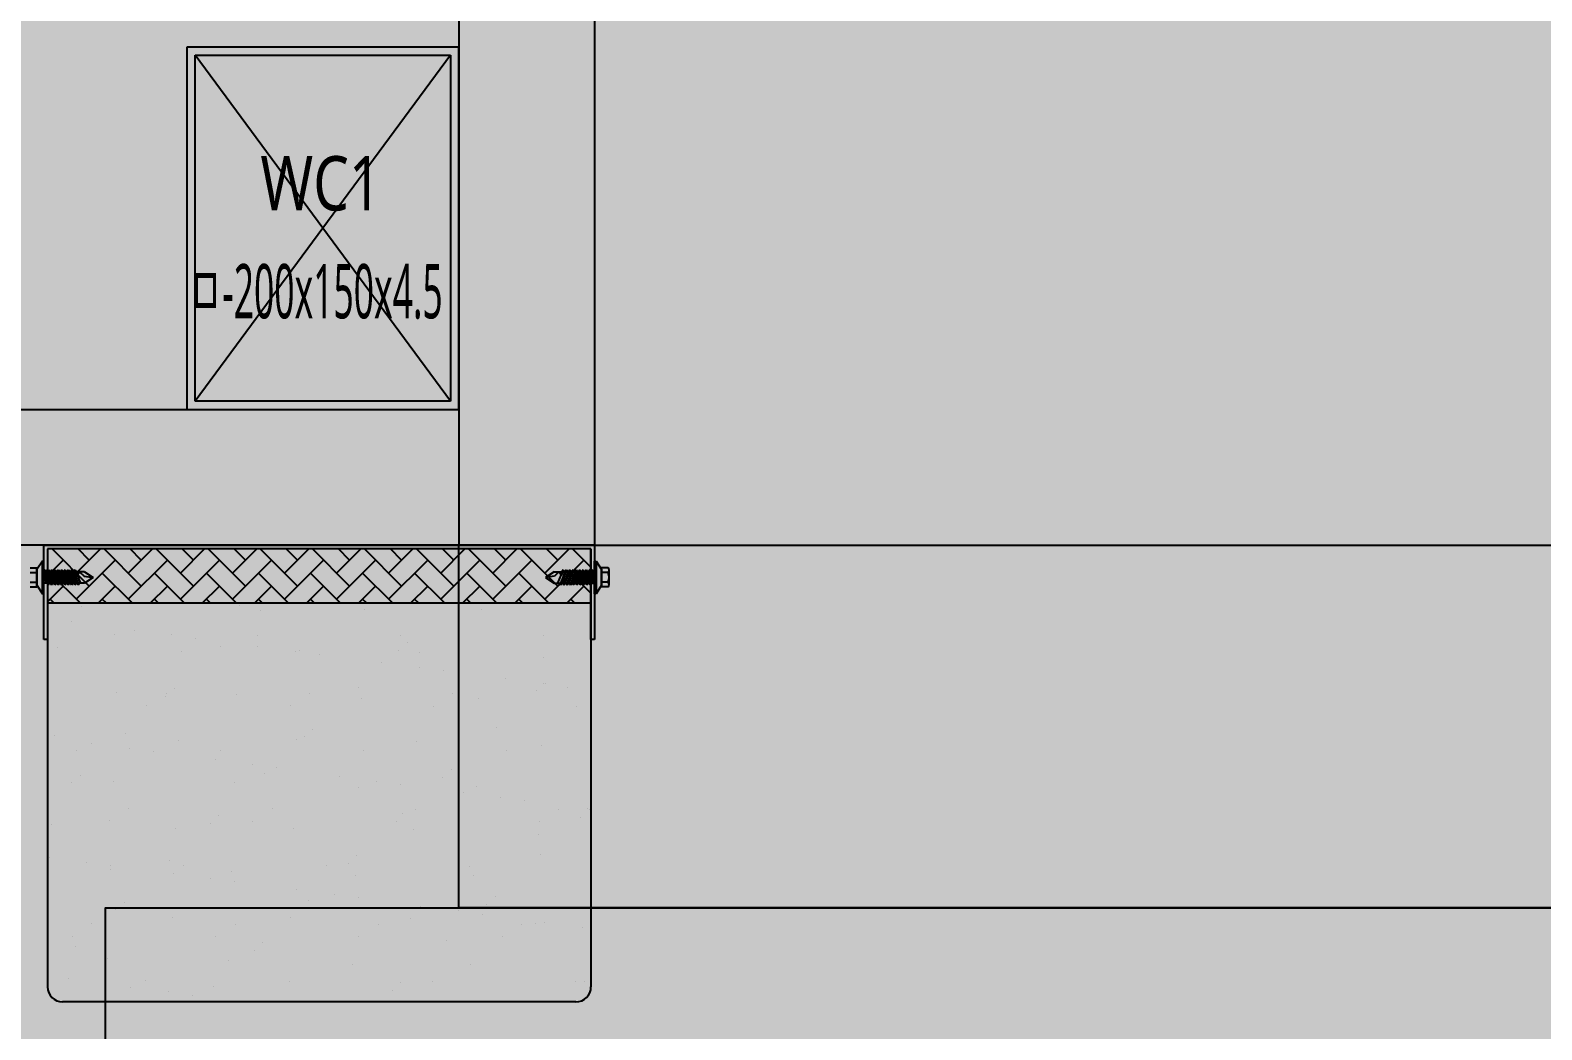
# Model space of a CAD drawing. Header units: millimetres. Extents: x -27408 to 60590, y 623 to 42257.
# Drawn here: x 59184.2 to 59200.52, y 17682.84 to 17693.63 of the extents above; entities that cross this region are included whole.
import ezdxf
from ezdxf.enums import TextEntityAlignment as Align

# ---------------------------------------------------------------- set-up
doc = ezdxf.new("R2010")
doc.units = ezdxf.units.MM
doc.header["$LTSCALE"] = 100
doc.header["$MEASUREMENT"] = 0
doc.header["$PDSIZE"] = -10
doc.layers.get('0').update_dxf_attribs({"linetype": 'CONTINUOUS'})
doc.layers.get('Defpoints').update_dxf_attribs({"color": 171, "linetype": 'CONTINUOUS'})
for name, color, linetype in [('254', 254, 'CONTINUOUS'), ('ELE7 (0.07)', 8, 'CONTINUOUS'), ('ELE9', 9, 'CONTINUOUS'), ('FIN(패널-T75 글라스울)', 6, 'CONTINUOUS'), ('h COLUMN', 252, 'CONTINUOUS'), ('OVERHEAD DOOR - ELE', 9, 'CONTINUOUS'), ('OVERHEAD DOOR - ETC', 252, 'CONTINUOUS'), ('WC', 2, 'CONTINUOUS'), ('주차-확장', 251, 'CONTINUOUS')]:
    doc.layers.add(name, color=color, linetype=linetype)
doc.styles.add('TE', font='malgun_0.ttf')

# ---------------------------------------------------------------- blocks, each defined once
blk = doc.blocks.new('*U241')
at = {"color": 0, "linetype": 'ByBlock'}
for p, q in [((100, 75), (-100, 75)), ((-100, 75), (-100, -75)), ((-95.5, 70.5), (95.5, 70.5)), ((-95.5, -70.5), (-95.5, 70.5)), ((95.5, 70.5), (95.5, -70.5)), ((100, -75), (100, 75)), ((-100, -75), (100, -75)), ((95.5, -70.5), (-95.5, -70.5))]:
    blk.add_line(p, q, dxfattribs=at)
at = {"layer": 'Defpoints'}
blk.add_point((0, 0), dxfattribs=at)
blk = doc.blocks.new('WC1')
at = {"layer": 'h COLUMN', "ltscale": 0.1}
for p, q in [((70.5, -95.5), (-70.5, 95.5)), ((70.5, 95.5), (-70.5, -95.5))]:
    blk.add_line(p, q, dxfattribs=at)
at = {"layer": 'h COLUMN', "ltscale": 0.1, "rotation": 90}
blk.add_blockref('*U241', (0, 0), dxfattribs=at)
at = {"layer": 'Defpoints', "style": 'TE'}
for s, width, p in [('WC1', 0.8, (-34.44, 24.8)), ('ㅁ-200x150x4.5', 0.5, (-74.29, -34.76))]:
    blk.add_text(s, height=30, dxfattribs=dict(at, width=width)).set_placement(p, align=Align.MIDDLE_LEFT)
blk = doc.blocks.new('지하2층 WC1 2 배치')
at = {"layer": 'WC'}
blk.add_blockref('WC1', (185900, -77700), dxfattribs=at)
blk = doc.blocks.new('A$C2563bbe5')
at = {"layer": 'ELE7 (0.07)', "ltscale": 0.002}
blk.add_line((4275, 252), (6725, 252), dxfattribs=at)
at = {"layer": 'FIN(패널-T75 글라스울)'}
for p, q in [((4275, 727), (4275, 252)), ((3325, 327), (4275, 327))]:
    blk.add_line(p, q, dxfattribs=at)
blk.add_lwpolyline([(4350, 727), (4350, 252), (3250, 252), (3250, 727)], dxfattribs=at)
at = {"layer": 'OVERHEAD DOOR - ELE', "ltscale": 0.002}
for p, q in [((4275, 52), (4275, 252)), ((6725, 52), (4275, 52))]:
    blk.add_line(p, q, dxfattribs=at)
at = {"layer": 'OVERHEAD DOOR - ETC', "ltscale": 0.002}
for p, q in [((4046, 200), (4046, 252)), ((4046, 252), (4350, 252)), ((4350, 252), (4350, 200)), ((4348, 250), (4048, 250)), ((4048, 250), (4048, 200)), ((4048, 249.49), (4048.51, 250)), ((4048, 235.12), (4056.69, 243.81)), ((4071.06, 229.44), (4050.5, 250)), ((4063.87, 236.63), (4077.25, 250)), ((4063.87, 222.26), (4085.43, 243.81)), ((4071.06, 243.81), (4064.87, 250)), ((4099.79, 229.44), (4079.24, 250)), ((4092.61, 236.63), (4105.98, 250)), ((4092.61, 222.26), (4114.16, 243.81)), ((4099.79, 243.81), (4093.61, 250)), ((4128.53, 229.44), (4107.98, 250)), ((4121.35, 236.63), (4134.72, 250)), ((4121.35, 222.26), (4142.9, 243.81)), ((4128.53, 243.81), (4122.34, 250)), ((4157.27, 229.44), (4136.71, 250)), ((4150.08, 236.63), (4163.46, 250)), ((4150.08, 222.26), (4171.64, 243.81)), ((4157.27, 243.81), (4151.08, 250)), ((4186.01, 229.44), (4165.45, 250)), ((4178.82, 236.63), (4192.19, 250)), ((4178.82, 222.26), (4200.37, 243.81)), ((4186.01, 243.81), (4179.82, 250)), ((4214.74, 229.44), (4194.19, 250)), ((4207.56, 236.63), (4220.93, 250)), ((4207.56, 222.26), (4229.11, 243.81)), ((4214.74, 243.81), (4208.55, 250)), ((4243.48, 229.44), (4222.92, 250)), ((4236.29, 236.63), (4249.67, 250)), ((4236.29, 222.26), (4257.85, 243.81)), ((4243.48, 243.81), (4237.29, 250)), ((4272.22, 229.44), (4251.66, 250)), ((4265.03, 236.63), (4278.4, 250)), ((4265.03, 222.26), (4286.58, 243.81)), ((4272.22, 243.81), (4266.03, 250)), ((4300.95, 229.44), (4280.4, 250)), ((4293.77, 236.63), (4307.14, 250)), ((4293.77, 222.26), (4315.32, 243.81)), ((4300.95, 243.81), (4294.76, 250)), ((4329.69, 229.44), (4309.13, 250)), ((4322.51, 236.63), (4335.88, 250)), ((4322.51, 222.26), (4344.06, 243.81)), ((4329.69, 243.81), (4323.5, 250)), ((4348, 239.87), (4337.87, 250)), ((4348, 200), (4348, 250)), ((4066.13, 220), (4049.51, 236.63)), ((4094.87, 220), (4078.24, 236.63)), ((4123.61, 220), (4106.98, 236.63)), ((4152.34, 220), (4135.72, 236.63)), ((4181.08, 220), (4164.45, 236.63)), ((4209.82, 220), (4193.19, 236.63)), ((4238.55, 220), (4221.93, 236.63)), ((4267.29, 220), (4250.66, 236.63)), ((4296.03, 220), (4279.4, 236.63)), ((4324.76, 220), (4308.14, 236.63)), ((4348, 225.5), (4336.87, 236.63)), ((4048, 220.75), (4056.69, 229.44)), ((4075.98, 220), (4085.43, 229.44)), ((4104.72, 220), (4114.16, 229.44)), ((4133.46, 220), (4142.9, 229.44)), ((4162.19, 220), (4171.64, 229.44)), ((4190.93, 220), (4200.37, 229.44)), ((4219.67, 220), (4229.11, 229.44)), ((4248.4, 220), (4257.85, 229.44)), ((4277.14, 220), (4286.58, 229.44)), ((4305.88, 220), (4315.32, 229.44)), ((4334.61, 220), (4344.06, 229.44)), ((4051.77, 220), (4049.51, 222.26)), ((4067.02, 218.29), (4067.02, 218.29)), ((4080.5, 220), (4078.24, 222.26)), ((4087.7, 219.65), (4087.7, 219.65)), ((4109.24, 220), (4106.98, 222.26)), ((4137.98, 220), (4135.72, 222.26)), ((4154.19, 218.8), (4154.19, 218.8)), ((4166.71, 220), (4164.45, 222.26)), ((4195.45, 220), (4193.19, 222.26)), ((4224.19, 220), (4221.93, 222.26)), ((4252.92, 220), (4250.66, 222.26)), ((4281.66, 220), (4279.4, 222.26)), ((4310.4, 220), (4308.14, 222.26)), ((4339.13, 220), (4336.87, 222.26)), ((4048.09, 211.54), (4048.09, 211.54)), ((4061.32, 209.8), (4061.32, 209.8)), ((4165.47, 216.25), (4165.47, 216.25)), ((4222.79, 216.33), (4222.79, 216.33)), ((4287.77, 216.64), (4287.77, 216.64)), ((4084.73, 202.52), (4084.73, 202.52)), ((4095.82, 205.25), (4095.82, 205.25)), ((4116.47, 202.53), (4116.47, 202.53)), ((4129.69, 200.79), (4129.69, 200.79)), ((4163.83, 202.37), (4163.83, 202.37)), ((4242.93, 202.23), (4242.93, 202.23)), ((4322.02, 202.09), (4322.02, 202.09)), ((4048, 200), (4046, 200)), ((4053.36, 195.83), (4053.36, 195.83)), ((4121.96, 193.36), (4121.96, 193.36)), ((4143.37, 196), (4143.37, 196)), ((4164.19, 196.25), (4164.19, 196.25)), ((4184.84, 193.53), (4184.84, 193.53)), ((4186.94, 193.67), (4186.94, 193.67)), ((4241.83, 193.95), (4241.83, 193.95)), ((4246.51, 198.24), (4246.51, 198.24)), ((4253.42, 192.82), (4253.42, 192.82)), ((4350, 200), (4348, 200)), ((4198.06, 191.79), (4198.06, 191.79)), ((4232.56, 187.25), (4232.56, 187.25)), ((4253.21, 184.53), (4253.21, 184.53)), ((4322.03, 190.35), (4322.03, 190.35)), ((4266.43, 182.79), (4266.43, 182.79)), ((4300.93, 178.25), (4300.93, 178.25)), ((4321.58, 175.53), (4321.58, 175.53)), ((4322.86, 175.95), (4322.86, 175.95)), ((4086.1, 170.7), (4086.1, 170.7)), ((4113.41, 168.54), (4113.41, 168.54)), ((4113.48, 170.3), (4113.48, 170.3)), ((4118.09, 172.83), (4118.09, 172.83)), ((4152.59, 169.86), (4152.59, 169.86)), ((4192.58, 170.16), (4192.58, 170.16)), ((4219.73, 173.71), (4219.73, 173.71)), ((4221.19, 167.39), (4221.19, 167.39)), ((4271.68, 170.01), (4271.68, 170.01)), ((4286.17, 167.7), (4286.17, 167.7)), ((4318.18, 171.66), (4318.18, 171.66)), ((4334.8, 173.79), (4334.8, 173.79)), ((4102.77, 163.48), (4102.77, 163.48)), ((4181.87, 163.33), (4181.87, 163.33)), ((4260.97, 163.19), (4260.97, 163.19)), ((4340.07, 163.05), (4340.07, 163.05)), ((4194.45, 150.54), (4194.45, 150.54)), ((4296.08, 151.41), (4296.08, 151.41)), ((4051.76, 146.89), (4051.76, 146.89)), ((4072.4, 142.57), (4072.4, 142.57)), ((4091.31, 148.29), (4091.31, 148.29)), ((4120.36, 144.42), (4120.36, 144.42)), ((4185.34, 144.73), (4185.34, 144.73)), ((4189.77, 146.25), (4189.77, 146.25)), ((4251.82, 143.88), (4251.82, 143.88)), ((4064.21, 138.91), (4064.21, 138.91)), ((4093.05, 139.85), (4093.05, 139.85)), ((4106.27, 138.11), (4106.27, 138.11)), ((4140.77, 133.57), (4140.77, 133.57)), ((4143.31, 138.77), (4143.31, 138.77)), ((4222.41, 138.63), (4222.41, 138.63)), ((4301.51, 138.48), (4301.51, 138.48)), ((4320.43, 141.41), (4320.43, 141.41)), ((4161.42, 130.85), (4161.42, 130.85)), ((4167.67, 126), (4167.67, 126)), ((4174.64, 129.11), (4174.64, 129.11)), ((4270.8, 128.25), (4270.8, 128.25)), ((4061.35, 120.84), (4061.35, 120.84)), ((4066.03, 125.13), (4066.03, 125.13)), ((4084.5, 121.76), (4084.5, 121.76)), ((4150.99, 120.92), (4150.99, 120.92)), ((4209.14, 124.57), (4209.14, 124.57)), ((4219.59, 118.44), (4219.59, 118.44)), ((4229.79, 121.85), (4229.79, 121.85)), ((4243.01, 120.11), (4243.01, 120.11)), ((4266.12, 123.96), (4266.12, 123.96)), ((4284.57, 118.76), (4284.57, 118.76)), ((4277.51, 115.57), (4277.51, 115.57)), ((4298.16, 112.85), (4298.16, 112.85)), ((4311.38, 111.11), (4311.38, 111.11)), ((4092.97, 106.7), (4092.97, 106.7)), ((4142.39, 102.83), (4142.39, 102.83)), ((4172.07, 106.55), (4172.07, 106.55)), ((4244.02, 103.71), (4244.02, 103.71)), ((4251.17, 106.41), (4251.17, 106.41)), ((4330.27, 106.27), (4330.27, 106.27)), ((4342.48, 101.66), (4342.48, 101.66)), ((4345.88, 106.57), (4345.88, 106.57)), ((4347.16, 105.95), (4347.16, 105.95)), ((4050.16, 97.95), (4050.16, 97.95)), ((4082.26, 99.87), (4082.26, 99.87)), ((4118.76, 95.48), (4118.76, 95.48)), ((4137.7, 98.54), (4137.7, 98.54)), ((4161.36, 99.73), (4161.36, 99.73)), ((4183.74, 95.79), (4183.74, 95.79)), ((4240.46, 99.59), (4240.46, 99.59)), ((4250.22, 94.94), (4250.22, 94.94)), ((4318.83, 92.47), (4318.83, 92.47)), ((4319.56, 99.44), (4319.56, 99.44)), ((4048.98, 79.89), (4048.98, 79.89)), ((4069.63, 77.17), (4069.63, 77.17)), ((4082.85, 75.43), (4082.85, 75.43)), ((4115.61, 78.3), (4115.61, 78.3)), ((4122.8, 75.16), (4122.8, 75.16)), ((4214.06, 76.25), (4214.06, 76.25)), ((4218.74, 80.54), (4218.74, 80.54)), ((4320.38, 81.41), (4320.38, 81.41)), ((4082.9, 72.82), (4082.9, 72.82)), ((4117.35, 70.89), (4117.35, 70.89)), ((4138, 68.17), (4138, 68.17)), ((4149.39, 71.97), (4149.39, 71.97)), ((4201.9, 75.02), (4201.9, 75.02)), ((4217.99, 69.5), (4217.99, 69.5)), ((4281, 74.88), (4281, 74.88)), ((4282.97, 69.81), (4282.97, 69.81)), ((4151.22, 66.43), (4151.22, 66.43)), ((4185.72, 61.89), (4185.72, 61.89)), ((4206.37, 59.17), (4206.37, 59.17)), ((4085.64, 50.84), (4085.64, 50.84)), ((4090.33, 55.13), (4090.33, 55.13)), ((4191.96, 56), (4191.96, 56)), ((4219.59, 57.43), (4219.59, 57.43)), ((4254.09, 52.89), (4254.09, 52.89)), ((4274.74, 50.17), (4274.74, 50.17)), ((4290.42, 53.96), (4290.42, 53.96)), ((4295.1, 58.25), (4295.1, 58.25)), ((4048.56, 49.01), (4048.56, 49.01)), ((4072.46, 43.09), (4072.46, 43.09)), ((4117.16, 46.54), (4117.16, 46.54)), ((4151.56, 42.95), (4151.56, 42.95)), ((4182.14, 46.85), (4182.14, 46.85)), ((4230.66, 42.81), (4230.66, 42.81)), ((4248.62, 46), (4248.62, 46)), ((4287.96, 48.43), (4287.96, 48.43)), ((4309.75, 42.66), (4309.75, 42.66)), ((4317.23, 43.53), (4317.23, 43.53)), ((4322.46, 43.89), (4322.46, 43.89)), ((4061.75, 36.27), (4061.75, 36.27)), ((4140.84, 36.13), (4140.84, 36.13)), ((4219.94, 35.98), (4219.94, 35.98)), ((4268.32, 33.71), (4268.32, 33.71)), ((4299.04, 35.84), (4299.04, 35.84)), ((4343.11, 41.17), (4343.11, 41.17)), ((4063.55, 30.59), (4063.55, 30.59)), ((4162, 28.55), (4162, 28.55)), ((4166.68, 32.84), (4166.68, 32.84)), ((4081.3, 23.88), (4081.3, 23.88)), ((4147.79, 23.03), (4147.79, 23.03)), ((4216.39, 20.56), (4216.39, 20.56)), ((4281.37, 20.87), (4281.37, 20.87)), ((4347.86, 20.02), (4347.86, 20.02)), ((4059.43, 12.75), (4059.43, 12.75)), ((4102.28, 11.56), (4102.28, 11.56)), ((4181.38, 11.42), (4181.38, 11.42)), ((4243.04, 10.54), (4243.04, 10.54)), ((4260.48, 11.27), (4260.48, 11.27)), ((4339.58, 11.13), (4339.58, 11.13)), ((4344.67, 11.42), (4344.67, 11.42)), ((4093.93, 8.21), (4093.93, 8.21)), ((4114.58, 5.49), (4114.58, 5.49)), ((4127.8, 3.75), (4127.8, 3.75)), ((4139.9, 8.3), (4139.9, 8.3)), ((4238.36, 6.25), (4238.36, 6.25))]:
    blk.add_line(p, q, dxfattribs=at)
at = {"layer": 'OVERHEAD DOOR - ETC'}
for p, q in [((4045.2, 243.3), (4042.2, 238.6)), ((4045.2, 243.3), (4045.2, 225.3)), ((4046, 243.3), (4045.2, 243.3)), ((4045.2, 225.3), (4045.2, 243.3)), ((4046, 225.3), (4046, 243.3)), ((4048, 250), (4048, 8.33)), ((4348, 250), (4048, 250)), ((4048, 250), (4048, 220)), ((4348, 250), (4348, 8.33)), ((4348, 220), (4348, 250)), ((4350, 225.3), (4350, 243.3)), ((4350, 243.3), (4350.8, 243.3)), ((4350.8, 243.3), (4350.8, 225.3)), ((4350.8, 225.3), (4350.8, 243.3)), ((4350.8, 243.3), (4353.8, 238.6)), ((4038.5, 239.55), (4042.2, 239.55)), ((4038.5, 237.02), (4042.2, 237.02)), ((4042.2, 229.05), (4042.2, 239.55)), ((4042.2, 238.6), (4042.2, 230)), ((4046.81, 237.45), (4046, 237.45)), ((4046, 236.94), (4048.4, 231.15)), ((4048.4, 230.15), (4046, 236.06)), ((4047.59, 231.15), (4046, 235)), ((4046.81, 238.45), (4046.01, 237.45)), ((4046.41, 237.45), (4046.81, 238.45)), ((4050.23, 230.15), (4046.81, 238.45)), ((4050.23, 230.15), (4046.81, 238.45)), ((4046.81, 238.45), (4047.62, 237.45)), ((4046.81, 237.45), (4046.81, 238.45)), ((4049.43, 231.15), (4046.81, 237.45)), ((4048.65, 237.45), (4047.62, 237.45)), ((4047.62, 237.45), (4050.23, 231.15)), ((4048.65, 238.45), (4047.84, 237.45)), ((4048.24, 237.45), (4048.65, 238.45)), ((4052.06, 230.15), (4048.65, 238.45)), ((4052.06, 230.15), (4048.65, 238.45)), ((4048.65, 238.45), (4049.45, 237.45)), ((4048.65, 237.45), (4048.65, 238.45)), ((4051.26, 231.15), (4048.65, 237.45)), ((4050.48, 237.45), (4049.45, 237.45)), ((4049.45, 237.45), (4052.06, 231.15)), ((4050.48, 238.45), (4049.68, 237.45)), ((4050.08, 237.45), (4050.48, 238.45)), ((4053.9, 230.15), (4050.48, 238.45)), ((4053.9, 230.15), (4050.48, 238.45)), ((4050.48, 238.45), (4051.28, 237.45)), ((4050.48, 237.45), (4050.48, 238.45)), ((4053.09, 231.15), (4050.48, 237.45)), ((4052.31, 237.45), (4051.28, 237.45)), ((4051.28, 237.45), (4053.9, 231.15)), ((4052.31, 238.45), (4051.51, 237.45)), ((4051.91, 237.45), (4052.31, 238.45)), ((4055.73, 230.15), (4052.31, 238.45)), ((4055.73, 230.15), (4052.31, 238.45)), ((4052.31, 238.45), (4053.12, 237.45)), ((4052.31, 237.45), (4052.31, 238.45)), ((4054.93, 231.15), (4052.31, 237.45)), ((4054.15, 237.45), (4053.12, 237.45)), ((4053.12, 237.45), (4055.73, 231.15)), ((4054.15, 238.45), (4053.34, 237.45)), ((4053.74, 237.45), (4054.15, 238.45)), ((4057.56, 230.15), (4054.15, 238.45)), ((4057.56, 230.15), (4054.15, 238.45)), ((4054.15, 238.45), (4054.95, 237.45)), ((4054.15, 237.45), (4054.15, 238.45)), ((4056.76, 231.15), (4054.15, 237.45)), ((4055.98, 237.45), (4054.95, 237.45)), ((4054.95, 237.45), (4057.56, 231.15)), ((4055.98, 238.45), (4055.17, 237.45)), ((4055.58, 237.45), (4055.98, 238.45)), ((4059.4, 230.15), (4055.98, 238.45)), ((4059.4, 230.15), (4055.98, 238.45)), ((4055.98, 238.45), (4056.78, 237.45)), ((4055.98, 237.45), (4055.98, 238.45)), ((4058.59, 231.15), (4055.98, 237.45)), ((4057.81, 237.45), (4056.78, 237.45)), ((4056.78, 237.45), (4059.4, 231.15)), ((4057.81, 238.45), (4057.01, 237.45)), ((4057.41, 237.45), (4057.81, 238.45)), ((4061.23, 230.15), (4057.81, 238.45)), ((4061.23, 230.15), (4057.81, 238.45)), ((4057.81, 238.45), (4058.62, 237.45)), ((4057.81, 237.45), (4057.81, 238.45)), ((4060.43, 231.15), (4057.81, 237.45)), ((4059.65, 237.45), (4058.62, 237.45)), ((4058.62, 237.45), (4061.23, 231.15)), ((4059.65, 238.45), (4058.84, 237.45)), ((4059.24, 237.45), (4059.65, 238.45)), ((4063.06, 230.15), (4059.65, 238.45)), ((4063.06, 230.15), (4059.65, 238.45)), ((4059.65, 238.45), (4060.45, 237.45)), ((4059.65, 237.45), (4059.65, 238.45)), ((4062.26, 231.15), (4059.65, 237.45)), ((4061.48, 237.45), (4060.45, 237.45)), ((4060.45, 237.45), (4063.06, 231.15)), ((4061.48, 238.45), (4060.67, 237.45)), ((4061.08, 237.45), (4061.48, 238.45)), ((4064.9, 230.15), (4061.48, 238.45)), ((4064.9, 230.15), (4061.48, 238.45)), ((4061.48, 238.45), (4062.28, 237.45)), ((4061.48, 237.45), (4061.48, 238.45)), ((4064.09, 231.15), (4061.48, 237.45)), ((4063.31, 237.45), (4062.28, 237.45)), ((4062.28, 237.45), (4064.9, 231.15)), ((4063.31, 238.45), (4062.51, 237.45)), ((4062.91, 237.45), (4063.31, 238.45)), ((4064.55, 235.45), (4063.31, 238.45)), ((4064.55, 235.45), (4063.31, 238.45)), ((4063.31, 238.45), (4064.12, 237.45)), ((4063.31, 237.45), (4063.31, 238.45)), ((4063.75, 236.45), (4063.31, 237.45)), ((4064.55, 235.45), (4063.75, 236.45)), ((4068.37, 237.45), (4064.12, 237.45)), ((4064.12, 237.45), (4064.55, 236.45)), ((4064.52, 235.44), (4065.69, 237.45)), ((4066.33, 231.15), (4064.52, 235.44)), ((4064.55, 236.45), (4064.55, 235.45)), ((4065.69, 237.45), (4068.19, 235.04)), ((4068.19, 235.04), (4073.17, 234.3)), ((4068.37, 237.45), (4073.17, 234.3)), ((4073.17, 234.3), (4068.37, 231.15)), ((4327.63, 237.45), (4322.83, 234.3)), ((4327.8, 235.04), (4322.83, 234.3)), ((4322.83, 234.3), (4327.63, 231.15)), ((4327.63, 237.45), (4331.88, 237.45)), ((4330.3, 237.45), (4327.8, 235.04)), ((4329.67, 231.15), (4331.48, 235.44)), ((4331.48, 235.44), (4330.3, 237.45)), ((4331.1, 230.15), (4334.52, 238.45)), ((4331.1, 230.15), (4334.52, 238.45)), ((4333.72, 237.45), (4331.1, 231.15)), ((4331.45, 235.45), (4332.69, 238.45)), ((4331.45, 235.45), (4332.69, 238.45)), ((4331.88, 237.45), (4331.45, 236.45)), ((4331.45, 236.45), (4331.45, 235.45)), ((4331.45, 235.45), (4332.25, 236.45)), ((4332.69, 238.45), (4331.88, 237.45)), ((4331.91, 231.15), (4334.52, 237.45)), ((4332.25, 236.45), (4332.69, 237.45)), ((4332.69, 237.45), (4332.69, 238.45)), ((4333.09, 237.45), (4332.69, 238.45)), ((4332.69, 238.45), (4333.49, 237.45)), ((4332.69, 237.45), (4333.72, 237.45)), ((4332.93, 230.15), (4336.35, 238.45)), ((4332.93, 230.15), (4336.35, 238.45)), ((4335.55, 237.45), (4332.93, 231.15)), ((4334.52, 238.45), (4333.72, 237.45)), ((4333.74, 231.15), (4336.35, 237.45)), ((4334.92, 237.45), (4334.52, 238.45)), ((4334.52, 238.45), (4335.32, 237.45)), ((4334.52, 237.45), (4334.52, 238.45)), ((4334.52, 237.45), (4335.55, 237.45)), ((4334.77, 230.15), (4338.19, 238.45)), ((4334.77, 230.15), (4338.19, 238.45)), ((4337.38, 237.45), (4334.77, 231.15)), ((4336.35, 238.45), (4335.55, 237.45)), ((4335.57, 231.15), (4338.19, 237.45)), ((4336.75, 237.45), (4336.35, 238.45)), ((4336.35, 238.45), (4337.16, 237.45)), ((4336.35, 237.45), (4336.35, 238.45)), ((4336.35, 237.45), (4337.38, 237.45)), ((4336.6, 230.15), (4340.02, 238.45)), ((4336.6, 230.15), (4340.02, 238.45)), ((4339.21, 237.45), (4336.6, 231.15)), ((4338.19, 238.45), (4337.38, 237.45)), ((4337.4, 231.15), (4340.02, 237.45)), ((4338.19, 237.45), (4338.19, 238.45)), ((4338.59, 237.45), (4338.19, 238.45)), ((4338.19, 238.45), (4338.99, 237.45)), ((4338.19, 237.45), (4339.21, 237.45)), ((4338.43, 230.15), (4341.85, 238.45)), ((4338.43, 230.15), (4341.85, 238.45)), ((4341.05, 237.45), (4338.43, 231.15)), ((4340.02, 238.45), (4339.21, 237.45)), ((4339.24, 231.15), (4341.85, 237.45)), ((4340.42, 237.45), (4340.02, 238.45)), ((4340.02, 238.45), (4340.82, 237.45)), ((4340.02, 237.45), (4340.02, 238.45)), ((4340.02, 237.45), (4341.05, 237.45)), ((4340.27, 230.15), (4343.68, 238.45)), ((4340.27, 230.15), (4343.68, 238.45)), ((4342.88, 237.45), (4340.27, 231.15)), ((4341.85, 238.45), (4341.05, 237.45)), ((4341.07, 231.15), (4343.68, 237.45)), ((4342.25, 237.45), (4341.85, 238.45)), ((4341.85, 238.45), (4342.66, 237.45)), ((4341.85, 237.45), (4341.85, 238.45)), ((4341.85, 237.45), (4342.88, 237.45)), ((4342.1, 230.15), (4345.52, 238.45)), ((4342.1, 230.15), (4345.52, 238.45)), ((4344.71, 237.45), (4342.1, 231.15)), ((4343.68, 238.45), (4342.88, 237.45)), ((4342.9, 231.15), (4345.52, 237.45)), ((4344.09, 237.45), (4343.68, 238.45)), ((4343.68, 238.45), (4344.49, 237.45)), ((4343.68, 237.45), (4343.68, 238.45)), ((4343.68, 237.45), (4344.71, 237.45)), ((4343.93, 230.15), (4347.35, 238.45)), ((4343.93, 230.15), (4347.35, 238.45)), ((4346.55, 237.45), (4343.93, 231.15)), ((4345.52, 238.45), (4344.71, 237.45)), ((4344.74, 231.15), (4347.35, 237.45)), ((4345.92, 237.45), (4345.52, 238.45)), ((4345.52, 238.45), (4346.32, 237.45)), ((4345.52, 237.45), (4345.52, 238.45)), ((4345.52, 237.45), (4346.55, 237.45)), ((4345.77, 230.15), (4349.18, 238.45)), ((4345.77, 230.15), (4349.18, 238.45)), ((4348.38, 237.45), (4345.77, 231.15)), ((4347.35, 238.45), (4346.55, 237.45)), ((4346.57, 231.15), (4349.18, 237.45)), ((4347.75, 237.45), (4347.35, 238.45)), ((4347.35, 238.45), (4348.15, 237.45)), ((4347.35, 237.45), (4347.35, 238.45)), ((4347.35, 237.45), (4348.38, 237.45)), ((4350, 236.94), (4347.6, 231.15)), ((4347.6, 230.15), (4350, 236.06)), ((4349.18, 238.45), (4348.38, 237.45)), ((4348.4, 231.15), (4350, 235)), ((4349.59, 237.45), (4349.18, 238.45)), ((4349.18, 238.45), (4349.99, 237.45)), ((4349.18, 237.45), (4349.18, 238.45)), ((4349.18, 237.45), (4350, 237.45)), ((4353.8, 229.05), (4353.8, 239.55)), ((4357.5, 239.55), (4353.8, 239.55)), ((4353.8, 238.6), (4353.8, 230)), ((4357.5, 237.02), (4353.8, 237.02)), ((4358, 230.23), (4358, 238.37)), ((4038.5, 231.59), (4042.2, 231.59)), ((4038.5, 229.05), (4042.2, 229.05)), ((4042.2, 230), (4045.2, 225.3)), ((4045.2, 225.3), (4046, 225.3)), ((4047.59, 231.15), (4046, 231.15)), ((4048.4, 230.15), (4047.59, 231.15)), ((4049.43, 231.15), (4048.4, 231.15)), ((4048.8, 231.15), (4048.4, 230.15)), ((4048.4, 230.15), (4049.2, 231.15)), ((4048.4, 231.15), (4048.4, 230.15)), ((4050.23, 230.15), (4049.43, 231.15)), ((4051.26, 231.15), (4050.23, 231.15)), ((4050.63, 231.15), (4050.23, 230.15)), ((4050.23, 230.15), (4051.04, 231.15)), ((4050.23, 231.15), (4050.23, 230.15)), ((4052.06, 230.15), (4051.26, 231.15)), ((4053.09, 231.15), (4052.06, 231.15)), ((4052.47, 231.15), (4052.06, 230.15)), ((4052.06, 230.15), (4052.87, 231.15)), ((4052.06, 231.15), (4052.06, 230.15)), ((4053.9, 230.15), (4053.09, 231.15)), ((4054.93, 231.15), (4053.9, 231.15)), ((4054.3, 231.15), (4053.9, 230.15)), ((4053.9, 230.15), (4054.7, 231.15)), ((4053.9, 231.15), (4053.9, 230.15)), ((4055.73, 230.15), (4054.93, 231.15)), ((4056.76, 231.15), (4055.73, 231.15)), ((4056.13, 231.15), (4055.73, 230.15)), ((4055.73, 230.15), (4056.53, 231.15)), ((4055.73, 231.15), (4055.73, 230.15)), ((4057.56, 230.15), (4056.76, 231.15)), ((4058.59, 231.15), (4057.56, 231.15)), ((4057.97, 231.15), (4057.56, 230.15)), ((4057.56, 230.15), (4058.37, 231.15)), ((4057.56, 231.15), (4057.56, 230.15)), ((4059.4, 230.15), (4058.59, 231.15)), ((4060.43, 231.15), (4059.4, 231.15)), ((4059.8, 231.15), (4059.4, 230.15)), ((4059.4, 230.15), (4060.2, 231.15)), ((4059.4, 231.15), (4059.4, 230.15)), ((4061.23, 230.15), (4060.43, 231.15)), ((4062.26, 231.15), (4061.23, 231.15)), ((4061.63, 231.15), (4061.23, 230.15)), ((4061.23, 230.15), (4062.03, 231.15)), ((4061.23, 231.15), (4061.23, 230.15)), ((4063.06, 230.15), (4062.26, 231.15)), ((4064.09, 231.15), (4063.06, 231.15)), ((4063.46, 231.15), (4063.06, 230.15)), ((4063.06, 230.15), (4063.87, 231.15)), ((4063.06, 231.15), (4063.06, 230.15)), ((4064.9, 230.15), (4064.09, 231.15)), ((4068.37, 231.15), (4064.9, 231.15)), ((4065.3, 231.15), (4064.9, 230.15)), ((4064.9, 230.15), (4065.7, 231.15)), ((4064.9, 231.15), (4064.9, 230.15)), ((4327.63, 231.15), (4331.1, 231.15)), ((4331.1, 230.15), (4330.3, 231.15)), ((4330.7, 231.15), (4331.1, 230.15)), ((4331.1, 231.15), (4331.1, 230.15)), ((4331.1, 230.15), (4331.91, 231.15)), ((4331.91, 231.15), (4332.93, 231.15)), ((4332.93, 230.15), (4332.13, 231.15)), ((4332.53, 231.15), (4332.93, 230.15)), ((4332.93, 231.15), (4332.93, 230.15)), ((4332.93, 230.15), (4333.74, 231.15)), ((4333.74, 231.15), (4334.77, 231.15)), ((4334.77, 230.15), (4333.96, 231.15)), ((4334.37, 231.15), (4334.77, 230.15)), ((4334.77, 231.15), (4334.77, 230.15)), ((4334.77, 230.15), (4335.57, 231.15)), ((4335.57, 231.15), (4336.6, 231.15)), ((4336.6, 230.15), (4335.8, 231.15)), ((4336.2, 231.15), (4336.6, 230.15)), ((4336.6, 231.15), (4336.6, 230.15)), ((4336.6, 230.15), (4337.4, 231.15)), ((4337.4, 231.15), (4338.43, 231.15)), ((4338.43, 230.15), (4337.63, 231.15)), ((4338.03, 231.15), (4338.43, 230.15)), ((4338.43, 231.15), (4338.43, 230.15)), ((4338.43, 230.15), (4339.24, 231.15)), ((4339.24, 231.15), (4340.27, 231.15)), ((4340.27, 230.15), (4339.46, 231.15)), ((4339.86, 231.15), (4340.27, 230.15)), ((4340.27, 231.15), (4340.27, 230.15)), ((4340.27, 230.15), (4341.07, 231.15)), ((4341.07, 231.15), (4342.1, 231.15)), ((4342.1, 230.15), (4341.3, 231.15)), ((4341.7, 231.15), (4342.1, 230.15)), ((4342.1, 231.15), (4342.1, 230.15)), ((4342.1, 230.15), (4342.9, 231.15)), ((4342.9, 231.15), (4343.93, 231.15)), ((4343.93, 230.15), (4343.13, 231.15)), ((4343.53, 231.15), (4343.93, 230.15)), ((4343.93, 231.15), (4343.93, 230.15)), ((4343.93, 230.15), (4344.74, 231.15)), ((4344.74, 231.15), (4345.77, 231.15)), ((4345.77, 230.15), (4344.96, 231.15)), ((4345.36, 231.15), (4345.77, 230.15)), ((4345.77, 231.15), (4345.77, 230.15)), ((4345.77, 230.15), (4346.57, 231.15)), ((4346.57, 231.15), (4347.6, 231.15)), ((4347.6, 230.15), (4346.79, 231.15)), ((4347.2, 231.15), (4347.6, 230.15)), ((4347.6, 231.15), (4347.6, 230.15)), ((4347.6, 230.15), (4348.4, 231.15)), ((4348.4, 231.15), (4350, 231.15)), ((4350.8, 225.3), (4350, 225.3)), ((4353.8, 230), (4350.8, 225.3)), ((4357.5, 231.59), (4353.8, 231.59)), ((4357.5, 229.05), (4353.8, 229.05)), ((4348, 220), (4048, 220)), ((4339.67, 0), (4056.33, 0))]:
    blk.add_line(p, q, dxfattribs=at)
for centre, radius, start, end in [((4356.14, 238.29), 1.86, 316.9662, 43.0338), ((4350.39, 234.3), 7.61, 339.11949, 20.88051), ((4356.14, 230.32), 1.86, 316.9662, 43.0338), ((4056.33, 8.33), 8.33, 180, 270), ((4339.67, 8.33), 8.33, 270, 0)]:
    blk.add_arc(centre, radius, start, end, dxfattribs=at)
blk = doc.blocks.new('A$C6A0504F7')
at = {"layer": '주차-확장'}
blk.add_lwpolyline([(5200, 0), (0, 0), (0, 2600), (5200, 2600)], close=True, dxfattribs=at)
blk = doc.blocks.new('B2FF')
at = {"layer": 'ELE9', "color": 253, "ltscale": 0.1}
blk.add_blockref('A$C2563bbe5', (37306924.72, 564819.34), dxfattribs=at)
at = {"layer": 'ELE9', "color": 253}
blk.add_blockref('지하2층 WC1 2 배치', (37125224.72, 642946.34), dxfattribs=at)
at = {"layer": 'ELE9', "color": 253, "ltscale": 0.1, "rotation": 269.9999999999999}
blk.add_blockref('A$C6A0504F7', (37311004.71, 564871.34), dxfattribs=at)

msp = doc.modelspace()

# ---------------------------------------------------------------- hatches: boundary and pattern name
at = {"layer": '254', "ltscale": 10000}
h = msp.add_hatch(color=256, dxfattribs=at)
h.dxf.hatch_style = 1
edge = h.paths.add_edge_path()
edge.add_arc((59210.946, 17426.068), 50, 180, 270)
edge.add_line((59210.946, 17376.068), (59339.62, 17376.068))
edge.add_arc((59339.62, 17426.068), 50, 270, 360)
edge.add_line((59389.62, 17426.068), (59389.62, 17739.861))
edge.add_arc((59339.62, 17739.861), 50, 0, 90)
edge.add_line((59339.62, 17789.861), (59210.946, 17789.861))
edge.add_arc((59210.946, 17739.861), 50, 90, 180)
edge.add_line((59160.946, 17739.861), (59160.946, 17426.068))

# ---------------------------------------------------------------- next in the draw order: block references
at = {"xscale": 0.01956471256889679, "yscale": 0.01956471256889679, "zscale": 0.01956471256889679}
msp.add_blockref('B2FF', (-670794.073, 6632.608), dxfattribs=at)

doc.saveas('drawing.dxf')
